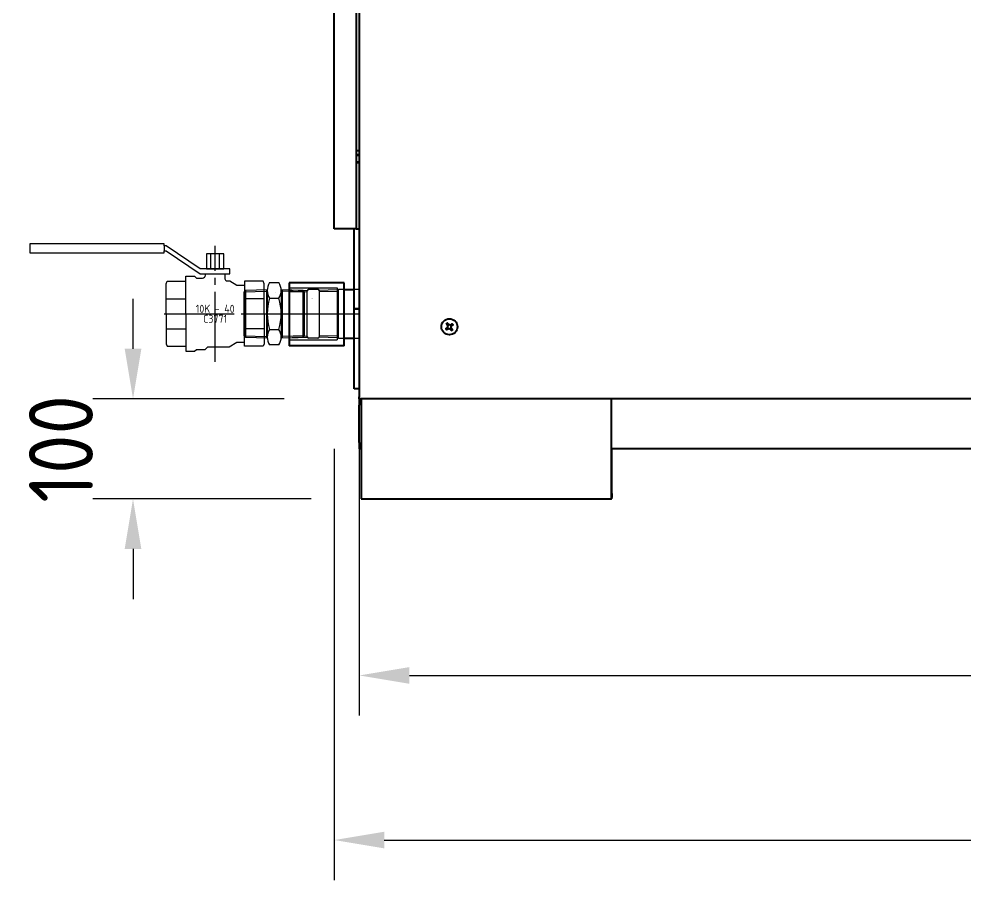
# Model space of a CAD drawing. Header units: millimetres. Extents: x 4969 to 37601, y -771 to 6478.
# Drawn here: x 18640 to 19585, y 1286 to 2146 of the extents above; entities that cross this region are included whole.
import ezdxf
from ezdxf.enums import TextEntityAlignment as Align

# ---------------------------------------------------------------- set-up
doc = ezdxf.new("R2010")
doc.units = ezdxf.units.MM
doc.header["$LTSCALE"] = 7
doc.header["$MEASUREMENT"] = 0
doc.linetypes.add('CENTER1', pattern=[13, 10, -1, 1, -1])
doc.layers.get('0').update_dxf_attribs({"linetype": 'CONTINUOUS'})
doc.layers.get('Defpoints').update_dxf_attribs({"linetype": 'CONTINUOUS'})
for name, color, linetype in [('BOM-T', 4, 'CONTINUOUS'), ('CENTER', 1, 'CENTER1'), ('THIN', 3, 'CONTINUOUS')]:
    doc.layers.add(name, color=color, linetype=linetype)
doc.layers.add('가시적인 것(ISO)', color=3, linetype='CONTINUOUS', lineweight=40)
doc.layers.add('가시적인 좁은 것(ISO)', color=3, linetype='CONTINUOUS', lineweight=35)
doc.styles.get("Standard").update_dxf_attribs({"font": 'ISOCP'})
doc.dimstyles.new('PS-20', dxfattribs={"dimscale": 20, "dimtxt": 3.2, "dimasz": 2.5, "dimexe": 2, "dimexo": 2.5, "dimgap": 2, "dimtad": 1, "dimtoh": 1, "dimrnd": 0.05, "dimzin": 12, "dimdsep": 46, "dimtxsty": 'Standard', "dimcen": 0, "dimclrt": 2, "dimazin": 3, "dimtfac": 1, "dimtofl": 0, "dimtmove": 0, "dimatfit": 3, "dimfxl": 0, "dimtolj": 1, "dimtzin": 0, "dimarcsym": 0})

# ---------------------------------------------------------------- blocks, each defined once
blk = doc.blocks.new('*D198')
at = {"color": 0, "lineweight": -2}
for p, q in [((20404.63, 1886.67), (20404.63, 1285.82)), ((18954.63, 1716.67), (18954.63, 1285.82)), ((19004.63, 1325.82), (20354.63, 1325.82))]:
    blk.add_line(p, q, dxfattribs=at)
at = {"color": 0}
for points in [[(19004.63, 1334.16), (19004.63, 1317.49), (18954.63, 1325.82)], [(20354.63, 1334.16), (20354.63, 1317.49), (20404.63, 1325.82)]]:
    blk.add_solid(points, dxfattribs=at)
at = {"layer": 'Defpoints', "color": 0}
for p in [(20404.63, 1936.67), (18954.63, 1766.67), (20404.63, 1325.82)]:
    blk.add_point(p, dxfattribs=at)
at = {"color": 2, "insert": (19679.63, 1397.82), "char_height": 64, "attachment_point": 5}
blk.add_mtext('\\A1;1450', dxfattribs=at)
blk = doc.blocks.new('*D200')
at = {"color": 0, "lineweight": -2}
for p, q in [((18979.63, 1716.67), (18979.63, 1450.3)), ((20379.63, 1716.67), (20379.63, 1450.3)), ((19029.63, 1490.3), (20329.63, 1490.3))]:
    blk.add_line(p, q, dxfattribs=at)
at = {"color": 0}
for points in [[(19029.63, 1498.63), (19029.63, 1481.96), (18979.63, 1490.3)], [(20329.63, 1498.63), (20329.63, 1481.96), (20379.63, 1490.3)]]:
    blk.add_solid(points, dxfattribs=at)
at = {"layer": 'Defpoints', "color": 0}
for p in [(18979.63, 1766.67), (20379.63, 1766.67), (20379.63, 1490.3)]:
    blk.add_point(p, dxfattribs=at)
at = {"color": 2, "insert": (19679.63, 1562.3), "char_height": 64, "attachment_point": 5}
blk.add_mtext('\\A1;1400', dxfattribs=at)
blk = doc.blocks.new('*D207')
at = {"color": 0, "lineweight": -2}
for p, q in [((18753.51, 1816.67), (18753.51, 1866.67)), ((18904.63, 1766.67), (18713.51, 1766.67)), ((18931.63, 1666.67), (18713.51, 1666.67)), ((18753.51, 1616.67), (18753.51, 1566.67))]:
    blk.add_line(p, q, dxfattribs=at)
at = {"color": 0}
for points in [[(18745.18, 1816.67), (18761.85, 1816.67), (18753.51, 1766.67)], [(18745.18, 1616.67), (18761.85, 1616.67), (18753.51, 1666.67)]]:
    blk.add_solid(points, dxfattribs=at)
at = {"layer": 'Defpoints', "color": 0}
for p in [(18753.51, 1766.67), (18954.63, 1766.67), (18981.63, 1666.67)]:
    blk.add_point(p, dxfattribs=at)
at = {"color": 2, "insert": (18681.51, 1716.67), "char_height": 64, "attachment_point": 5, "rotation": 90}
blk.add_mtext('\\A1;100', dxfattribs=at)
blk = doc.blocks.new('A$C74D05467')
for p, q in [((-70, 26), (-22, 26)), ((-70, 26), (-70, -26)), ((-70, 22.42), (-52, 21.86)), ((-52, -23), (-52, 23)), ((-50.5, 24.5), (-41.5, 24.5)), ((-40, 23), (-40, -23)), ((-22, 22.42), (-40, 21.86)), ((-22, 26), (-22, -26)), ((-20.78, -24.3), (-20.78, 24.3)), ((0, 24.3), (0, -24.3)), ((-70, -22.42), (-52, -21.86)), ((-70, -26), (-22, -26)), ((-41.5, -24.5), (-50.5, -24.5)), ((-22, -22.42), (-40, -21.86))]:
    blk.add_line(p, q)
blk.add_lwpolyline([(0, 24.3), (-20.78, 24.3), (-22, 22.4), (-22, -22.4), (-20.78, -24.3), (0, -24.3)])
for centre, start, end in [((-50.5, 23), 90.00382, 180), ((-41.5, 23), 0, 90), ((-50.5, -23), 180.00382, 269.99618), ((-41.5, -23), 270, 359.99618)]:
    blk.add_arc(centre, 1.5, start, end)
at = {"layer": 'CENTER'}
for p, q in [((-70, 0), (-54, 0)), ((-54, 0), (-38, 0)), ((-38, 0), (-22, 0)), ((-22, 0), (0, 0))]:
    blk.add_line(p, q, dxfattribs=at)
at = {"layer": 'THIN'}
for p, q in [((-70, 23.9), (-52, 23.34)), ((-22, 23.9), (-40, 23.34)), ((-70, -23.9), (-52, -23.34)), ((-22, -23.9), (-40, -23.34))]:
    blk.add_line(p, q, dxfattribs=at)
at = {"layer": 'BOM-T', "color": 4}
blk.add_text('11/2', height=0.6, dxfattribs=at).set_placement((-48.5, 14.7))
blk = doc.blocks.new('A$C785960F4')
for p, q in [((-2, 68), (-2, 63)), ((44.67, 45), (44.67, 60)), ((53.33, 45), (53.33, 60)), ((103.41, 31.18), (112.59, 31.18)), ((78, 22.03), (79.53, 23.55)), ((78, -22.03), (78, 22.03)), ((79.53, 23.55), (101, 24.22)), ((79.53, -23.55), (79.53, 23.55)), ((100.13, 24.2), (100.13, -24.2)), ((101, 23.38), (101, -23.38)), ((115, 24.22), (136.47, 23.55)), ((115, 23.38), (115, -23.38)), ((115.87, 24.2), (115.87, -24.2)), ((136.47, 23.55), (138, 22.03)), ((136.47, 23.55), (136.47, -23.55)), ((138, 22.03), (138, -22.03)), ((0, 15), (19.6, 15)), ((98, 15), (78.4, 15)), ((103.41, 15.59), (112.59, 15.59)), ((0, -15), (19.6, -15)), ((98, -15), (78.4, -15)), ((103.41, -15.59), (112.59, -15.59)), ((79.53, -23.55), (78, -22.03)), ((101, -24.22), (79.53, -23.55)), ((136.47, -23.55), (115, -24.22)), ((138, -22.03), (136.47, -23.55)), ((112.59, -31.18), (103.41, -31.18))]:
    blk.add_line(p, q)
for points in [[(63.62, 40), (63.62, 45), (34, 45), (0, 68), (-2, 68), (-2, 70), (-136.25, 70), (-136.25, 61), (-2, 61), (-2, 63), (0, 63), (34, 40)], [(57.66, 45), (57.66, 60), (40.34, 60), (40.34, 45)]]:
    blk.add_lwpolyline(points, close=True)
for points in [[(19.6, 0), (19.6, 37.5), (28.31, 37.5), (30.19, 35.62), (36.32, 35.62, 0.414214), (39.25, 38.55), (39.25, 40)], [(58.75, 40), (58.75, 34.9, 0.414214), (60.7, 32.95), (63.66, 32.95), (70.56, 28.5), (78.4, 28.5)]]:
    blk.add_lwpolyline(points, format="xyb")
for points in [[(0, 0), (0, 30), (1.02, 32.47), (19.6, 32.47)], [(98, 0), (98, 30), (96.98, 32.47), (78.4, 32.47), (78.4, 0)], [(0, 0), (0, -30), (1.02, -32.47), (19.6, -32.47)], [(19.6, 0), (19.6, -37.5), (28.31, -37.5), (30.19, -35.62), (38.9, -35.62), (41.57, -32.95), (62.85, -32.95), (70.56, -28.5), (78.4, -28.5)], [(98, 0), (98, -30), (96.98, -32.47), (78.4, -32.47), (78.4, 0)]]:
    blk.add_lwpolyline(points)
for centre, radius, start, end in [((114.8, 23.38), 13.8, 145.61551, 214.38415), ((101.2, 23.38), 13.8, 325.61585, 34.38449), ((152.59, 0), 51.59, 162.4121, 197.588), ((63.41, 0), 51.59, 342.4121, 17.588), ((114.8, -23.38), 13.8, 145.61585, 214.38449), ((101.2, -23.38), 13.8, 325.61551, 34.38415)]:
    blk.add_arc(centre, radius, start, end)
at = {"layer": 'CENTER'}
for p, q in [((49, -48), (49, 68)), ((-2, 0), (100, 0)), ((78, 0), (138, 0))]:
    blk.add_line(p, q, dxfattribs=at)
at = {"layer": 'THIN'}
for p, q in [((78, 22.03), (100.13, 22.72)), ((100.13, 22.72), (101, 24.22)), ((115.87, 22.72), (115, 24.22)), ((138, 22.03), (115.87, 22.72)), ((78, -22.03), (100.13, -22.72)), ((100.13, -22.72), (101, -24.22)), ((115.87, -22.72), (115, -24.22)), ((138, -22.03), (115.87, -22.72))]:
    blk.add_line(p, q, dxfattribs=at)
blk.add_blockref('A$C74D05467', (193, 0))
for s, p in [('10K - 40', (49, 1)), ('C3771', (49, -9))]:
    blk.add_text(s, height=8).set_placement(p, align=Align.CENTER)
at = {"layer": 'BOM-T', "color": 4}
blk.add_text('11/2', height=0.6, dxfattribs=at).set_placement((108, 21.3))
at = {"layer": 'BOM-T'}
blk.add_text('0.98 MPa 볼 밸브 40-S-수도', height=0.6, dxfattribs=at).set_placement((49.6, 0), align=Align.MIDDLE_LEFT)

msp = doc.modelspace()

# ---------------------------------------------------------------- linework, layer by layer
at = {"layer": '가시적인 것(ISO)'}
for p, q in [((18954.629, 1936.667), (18954.629, 3716.667)), ((18976.629, 3716.667), (18976.629, 1936.667)), ((18979.629, 2646.167), (18979.629, 1768.667)), ((18979.629, 2014.367), (18976.629, 2014.367)), ((18979.629, 2010.667), (18976.629, 2010.667)), ((18979.629, 2002.667), (18976.629, 2002.667)), ((18976.629, 1936.667), (18954.629, 1936.667)), ((18974.629, 1856.667), (18974.629, 1936.667)), ((18976.629, 1936.667), (18979.629, 1936.667)), ((18909.629, 1882.767), (18909.629, 1819.767)), ((18964.629, 1882.767), (18909.629, 1882.767)), ((18964.629, 1819.767), (18964.629, 1882.767)), ((18974.629, 1875.567), (18964.629, 1875.567)), ((18974.629, 1856.667), (18979.629, 1856.667)), ((18974.629, 1776.667), (18974.629, 1856.667)), ((18979.629, 1856.667), (18974.629, 1856.667)), ((19066.689, 1835.683), (19065.995, 1836.583)), ((19066.021, 1836.782), (19067.774, 1838.134)), ((19067.971, 1839.655), (19066.62, 1841.408)), ((19066.645, 1841.607), (19067.545, 1842.3)), ((19068.641, 1837.009), (19066.888, 1835.658)), ((19068.082, 1836.596), (19067.232, 1837.698)), ((19067.558, 1840.214), (19068.66, 1841.064)), ((19067.744, 1842.275), (19069.096, 1840.522)), ((19071.514, 1835.059), (19070.162, 1836.812)), ((19071.7, 1837.12), (19070.598, 1836.27)), ((19070.617, 1840.325), (19072.37, 1841.676)), ((19071.176, 1840.738), (19072.026, 1839.636)), ((19071.287, 1837.679), (19072.638, 1835.926)), ((19073.237, 1840.552), (19071.484, 1839.2)), ((19072.613, 1835.727), (19071.713, 1835.033)), ((19072.569, 1841.651), (19073.262, 1840.751)), ((18974.629, 1826.967), (18964.629, 1826.967)), ((18964.629, 1819.767), (18909.629, 1819.767)), ((18979.629, 1776.667), (18974.629, 1776.667)), ((18979.629, 1766.667), (18979.629, 1768.667)), ((20379.629, 1766.667), (18979.629, 1766.667)), ((18979.629, 1766.667), (18979.629, 1760.267)), ((18979.629, 1723.067), (18979.629, 1760.267)), ((18981.629, 1766.667), (18981.629, 1666.667)), ((19231.629, 1666.667), (19231.629, 1766.667)), ((18979.629, 1723.067), (18979.629, 1716.667)), ((18981.629, 1716.667), (18979.629, 1716.667)), ((20127.629, 1716.667), (19231.629, 1716.667)), ((19231.929, 1682.185), (19231.929, 1716.667)), ((19231.929, 1674.2), (19231.929, 1682.185)), ((19231.929, 1672.155), (19231.929, 1674.2)), ((18981.629, 1666.667), (19231.629, 1666.667)), ((19231.929, 1666.667), (19231.629, 1666.667)), ((19231.929, 1672.155), (19231.929, 1668.162)), ((19231.929, 1666.667), (19231.929, 1668.162))]:
    msp.add_line(p, q, dxfattribs=at)
msp.add_circle((19069.629, 1838.667), 8, dxfattribs=at)
msp.add_circle((19069.629, 1838.667), 8, dxfattribs=at)
for centre, radius, start, end in [((19066.108, 1836.67), 0.142, 127.628657, 217.628657), ((19066.732, 1841.494), 0.142, 127.628657, 217.628657), ((19066.801, 1835.77), 0.142, 217.628657, 307.628657), ((19067.243, 1837.706), 0.0142, 127.628657, 217.628657), ((19067.632, 1842.188), 0.142, 37.628657, 127.628657), ((19067.566, 1840.203), 0.0142, 127.628657, 217.628657), ((19069.629, 1838.667), 1.93, 149.213318, 196.043995), ((19069.629, 1838.667), 1.93, 196.043995, 239.21332), ((19069.629, 1838.667), 1.93, 106.043995, 149.213318), ((19068.093, 1836.604), 0.0142, 217.628657, 307.628657), ((19069.629, 1838.667), 1.93, 239.213318, 286.043995), ((19068.668, 1841.053), 0.0142, 37.628657, 127.628657), ((19069.629, 1838.667), 1.93, 59.213318, 106.043995), ((19069.629, 1838.667), 1.93, 286.043993, 329.213318), ((19070.589, 1836.281), 0.0142, 217.628657, 307.628657), ((19069.629, 1838.667), 1.93, 16.043995, 59.213318), ((19071.165, 1840.73), 0.0142, 37.628657, 127.628657), ((19069.629, 1838.667), 1.93, 329.213318, 16.043995), ((19071.626, 1835.146), 0.142, 217.628657, 307.628657), ((19071.692, 1837.131), 0.0142, 307.628657, 37.628657), ((19072.015, 1839.627), 0.0142, 307.628657, 37.628657), ((19072.456, 1841.564), 0.142, 37.628657, 127.628657), ((19072.526, 1835.839), 0.142, 307.628657, 37.628657), ((19073.15, 1840.664), 0.142, 307.628657, 37.628657)]:
    msp.add_arc(centre, radius, start, end, dxfattribs=at)
at = {"layer": '가시적인 좁은 것(ISO)'}
for p, q in [((18979.629, 2009.923), (18976.629, 2009.923)), ((18976.629, 2003.411), (18979.629, 2003.411))]:
    msp.add_line(p, q, dxfattribs=at)

# ---------------------------------------------------------------- block references
msp.add_blockref('A$C785960F4', (18786.629, 1851.667, 0))

# ---------------------------------------------------------------- dimensions: what is measured, and where the dimension line sits
for base, p1, p2, picture, middle in [((20404.629, 1325.822), (18954.629, 1766.667), (20404.629, 1936.667), '*D198', (19679.629, 1397.822)), ((20379.629, 1490.296), (18979.629, 1766.667), (20379.629, 1766.667), '*D200', (19679.629, 1562.296))]:
    dim = msp.add_linear_dim(base=base, p1=p1, p2=p2, dimstyle='PS-20')
    dim.commit()
    dim.dimension.update_dxf_attribs({"geometry": picture, "text_midpoint": middle})
dim = msp.add_linear_dim(base=(18753.513, 1766.667), p1=(18981.629, 1666.667), p2=(18954.629, 1766.667), angle=90, dimstyle='PS-20')
dim.commit()
dim.dimension.update_dxf_attribs({"geometry": '*D207', "text_midpoint": (18753.513, 1716.667), "dimtype": 160})

doc.saveas('drawing.dxf')
